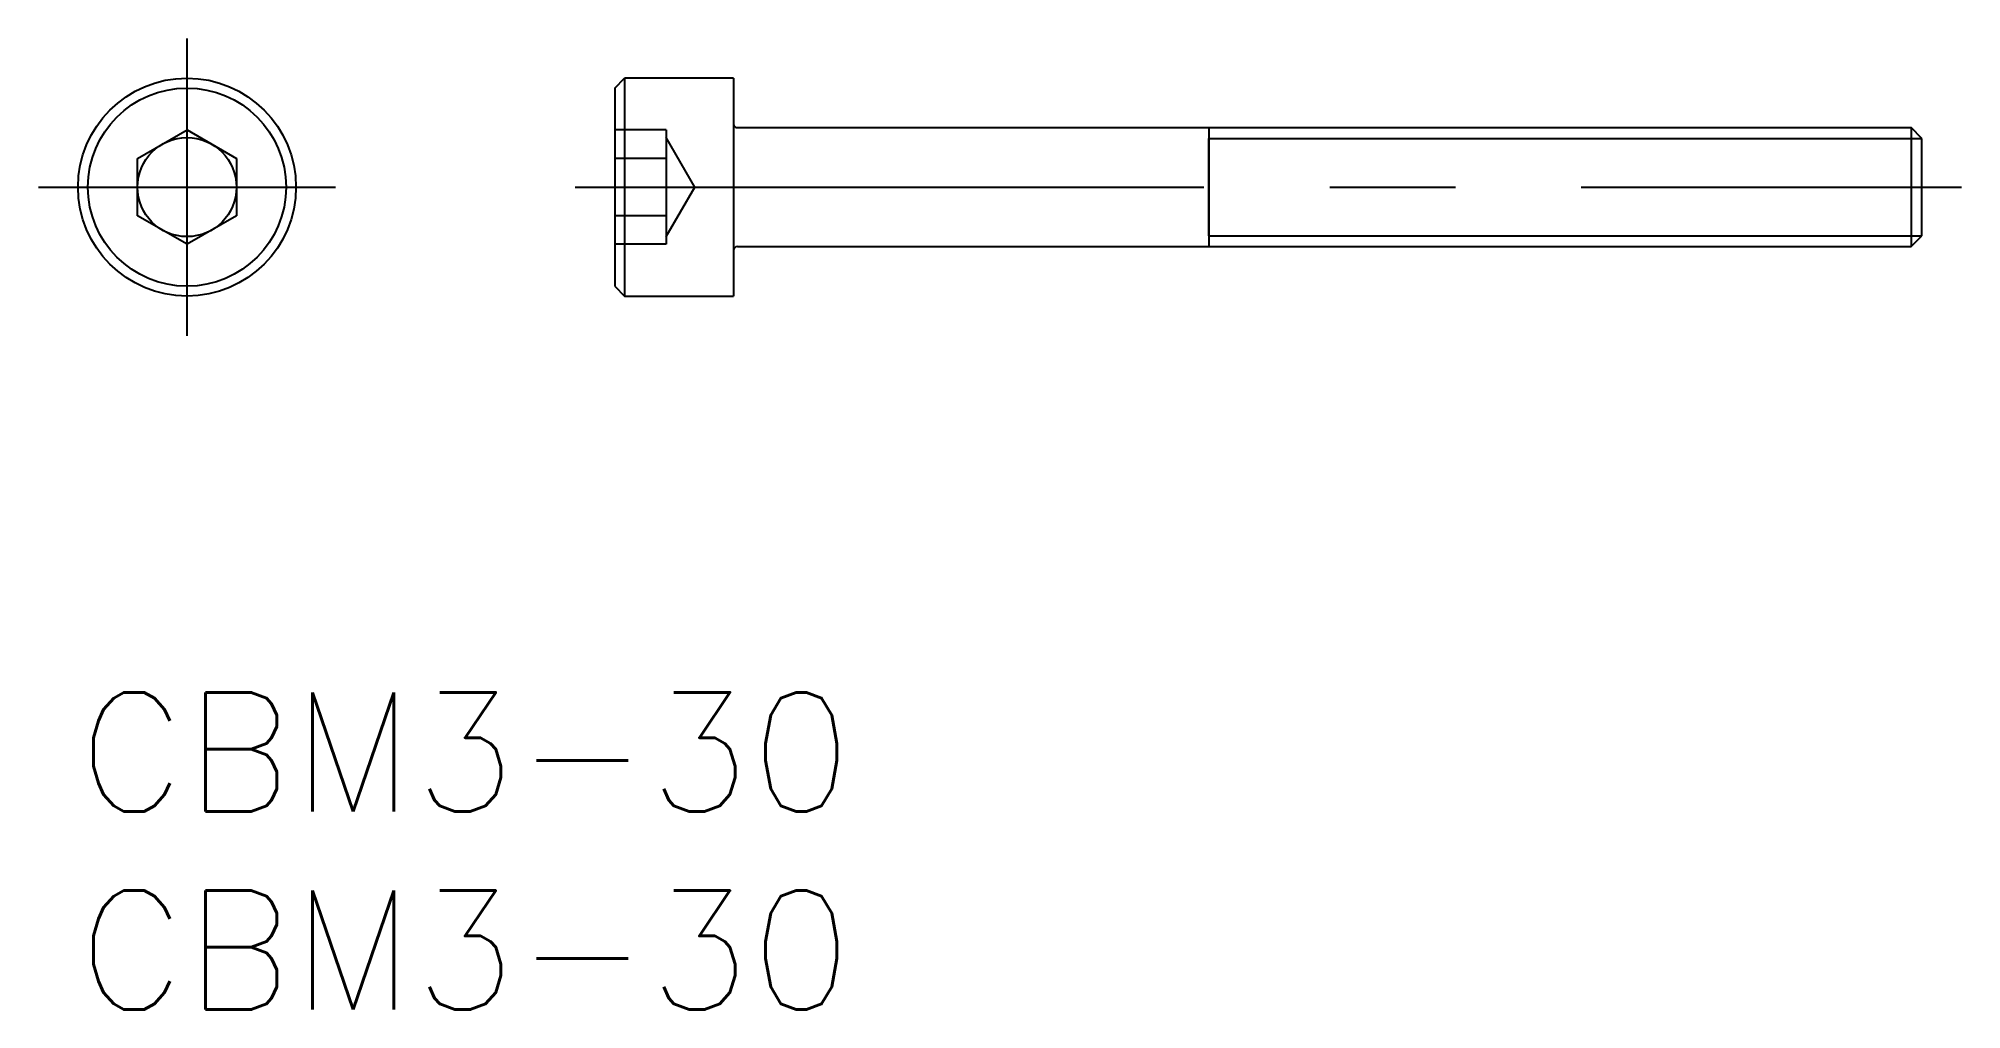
# Model space of a CAD drawing. Extents: x -1 to 47.5, y -8 to 16.5.
import ezdxf

# ---------------------------------------------------------------- set-up
doc = ezdxf.new("R2010")
doc.units = 0
doc.header["$LTSCALE"] = 0.5
doc.linetypes.add('CENTER', pattern=[50.8, 31.75, -6.35, 6.35, -6.35])
doc.linetypes.add('DASHED', pattern=[19.05, 12.7, -6.35])
for name, color, linetype in [('MSM_CENTER', 1, 'CENTER'), ('MSM_CONTINUOUS', 7, 'CONTINUOUS'), ('MSM_DASHED', 4, 'DASHED'), ('MSM_NARROW', 5, 'CONTINUOUS'), ('MSM_PART_NUMBER', 7, 'CONTINUOUS')]:
    doc.layers.add(name, color=color, linetype=linetype)
doc.styles.get("Standard").update_dxf_attribs({"font": 'txt.shx', "height": 1, "bigfont": 'bigfont.shx'})

# ---------------------------------------------------------------- blocks, each defined once
blk = doc.blocks.new('*U9')
at = {"layer": 'MSM_PART_NUMBER'}
blk.add_text('CBM3-30', height=3, dxfattribs=at).set_placement((0, -3))
blk = doc.blocks.new('*U10')
at = {"layer": 'MSM_PART_NUMBER'}
blk.add_text('CBM3-30', height=3, dxfattribs=at).set_placement((0, -8))

msp = doc.modelspace()

# ---------------------------------------------------------------- linework, layer by layer
at = {"layer": 'MSM_CENTER'}
for p, q in [((2.75, 9), (2.75, 16.5)), ((-1, 12.75), (6.5, 12.75)), ((12.548, 12.75), (47.548, 12.75))]:
    msp.add_line(p, q, dxfattribs=at)
at = {"layer": 'MSM_CONTINUOUS'}
for p, q in [((13.548, 15.25), (13.798, 15.5)), ((13.548, 15.25), (13.548, 10.25)), ((16.548, 15.5), (13.798, 15.5)), ((13.798, 15.5), (13.798, 10)), ((16.548, 15.5), (16.548, 10)), ((1.5, 13.472), (2.75, 14.193)), ((2.75, 14.193), (4, 13.472)), ((16.648, 14.25), (46.277, 14.25)), ((28.548, 14.25), (28.548, 11.25)), ((46.548, 13.979), (46.277, 14.25)), ((46.277, 14.25), (46.277, 11.25)), ((28.548, 11.521), (28.548, 13.979)), ((46.548, 11.521), (46.548, 13.979)), ((1.5, 12.028), (1.5, 13.472)), ((4, 13.472), (4, 12.028)), ((2.75, 11.307), (1.5, 12.028)), ((4, 12.028), (2.75, 11.307)), ((16.648, 11.25), (46.277, 11.25)), ((46.277, 11.25), (46.548, 11.521)), ((13.548, 10.25), (13.798, 10)), ((13.798, 10), (16.548, 10))]:
    msp.add_line(p, q, dxfattribs=at)
for radius in [2.75, 2.5, 1.25]:
    msp.add_circle((2.75, 12.75), radius, dxfattribs=at)
for centre, start, end in [((16.648, 14.35), 180, 270), ((16.648, 11.15), 90, 180)]:
    msp.add_arc(centre, 0.1, start, end, dxfattribs=at)
at = {"layer": 'MSM_DASHED'}
for p, q in [((14.848, 14.193), (13.548, 14.193)), ((14.848, 14.193), (14.848, 11.307)), ((15.57, 12.75), (14.848, 14)), ((14.848, 13.472), (13.548, 13.472)), ((14.848, 11.5), (15.57, 12.75)), ((14.848, 12.028), (13.548, 12.028)), ((14.848, 11.307), (13.548, 11.307))]:
    msp.add_line(p, q, dxfattribs=at)
at = {"layer": 'MSM_NARROW'}
for p, q in [((28.548, 13.979), (46.548, 13.979)), ((28.548, 11.521), (46.548, 11.521))]:
    msp.add_line(p, q, dxfattribs=at)

# ---------------------------------------------------------------- block references
at = {"layer": 'MSM_CONTINUOUS'}
for name in ['*U9', '*U10']:
    msp.add_blockref(name, (0, 0), dxfattribs=at)

doc.saveas('drawing.dxf')
